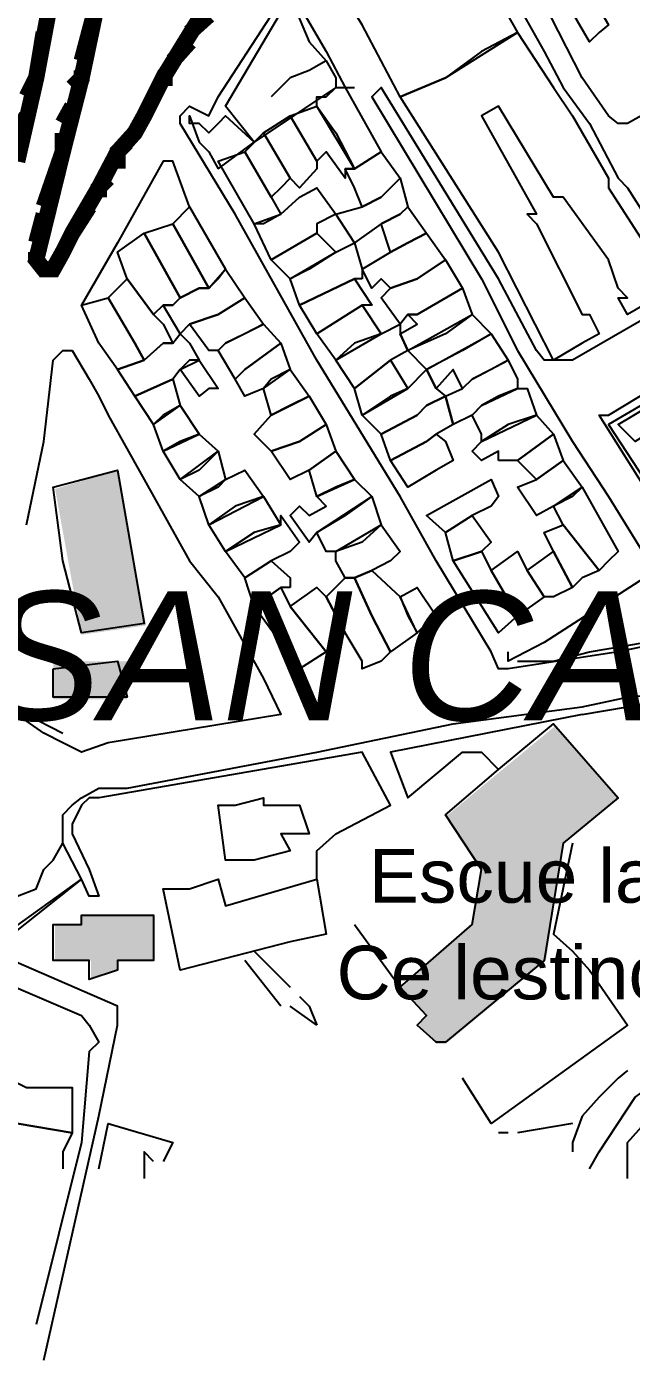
# Model space of a CAD drawing. Header units: millimetres. Extents: x -3588 to 75209, y -3737 to 38254.
# Drawn here: x 27553 to 27643, y 4767.1 to 4965.9 of the extents above; entities that cross this region are included whole.
import ezdxf

# ---------------------------------------------------------------- set-up
doc = ezdxf.new("R2010")
doc.units = ezdxf.units.MM
for name, color, linetype in [('H', 250, 'Continuous'), ('P', 253, 'Continuous'), ('T', 7, 'Continuous')]:
    doc.layers.add(name, color=color, linetype=linetype)

msp = doc.modelspace()

# ---------------------------------------------------------------- hatches: boundary and pattern name
at = {"layer": 'H', "linetype": 'Continuous'}
for points in [[(27561.16, 4875.266), (27557.208, 4896.999), (27566.522, 4899.815), (27570.763, 4876.674), (27561.16, 4875.266), (27561.16, 4875.266)], [(27556.92, 4865.664), (27567.93, 4865.664), (27567.93, 4871.313), (27556.92, 4871.313), (27556.92, 4865.664)], [(27615.365, 4814.292), (27613.941, 4814.292), (27611.412, 4817.108), (27612.532, 4818.517), (27608.579, 4822.469), (27619.318, 4832.072), (27620.726, 4840.266), (27615.365, 4848.155), (27623.543, 4854.941), (27631.737, 4861.711), (27641.051, 4850.988), (27632.857, 4844.203), (27630.313, 4826.71), (27615.365, 4814.292), (27615.365, 4814.292)], [(27562.569, 4823.878), (27562.569, 4826.71), (27557.208, 4826.71), (27557.208, 4832.072), (27561.16, 4832.072), (27561.16, 4833.48), (27566.522, 4833.48), (27571.883, 4833.48), (27571.883, 4826.71), (27566.522, 4826.71), (27566.522, 4825.302), (27562.569, 4823.878), (27562.569, 4823.878)]]:
    msp.add_hatch(color=256, dxfattribs=at).paths.add_polyline_path(points)

# ---------------------------------------------------------------- linework, layer by layer
at = {"layer": 'P'}
for points in [[(27630.04, 5029.958), (27627.496, 5028.549), (27623.255, 5024.596), (27617.894, 5019.235), (27611.124, 5012.45), (27607.171, 5008.225), (27602.93, 5002.863), (27597.569, 4997.486), (27590.799, 4986.476), (27584.03, 4975.753), (27573.291, 4958.261), (27570.475, 4952.612), (27563.705, 4941.889)], [(27620.726, 4962.214), (27615.365, 4958.261), (27608.579, 4955.428), (27602.93, 4966.151), (27596.161, 4977.161), (27613.941, 4986.476), (27626.088, 4965.031), (27620.726, 4962.214)], [(27663.904, 4966.151), (27663.904, 4965.031), (27663.904, 4963.622), (27654.59, 4958.261), (27642.459, 4951.475), (27641.051, 4951.475), (27639.643, 4952.612), (27635.69, 4958.261), (27627.496, 4974.345)], [(27638.218, 4965.031), (27636.81, 4963.622), (27631.449, 4972.936), (27632.857, 4974.345), (27634.265, 4971.8), (27635.69, 4972.936), (27639.643, 4966.151), (27638.218, 4965.031)], [(27551.558, 4945.826), (27554.391, 4958.261), (27556.92, 4971.8)], [(27592.208, 4971.8), (27593.616, 4968.983), (27597.569, 4962.214), (27600.402, 4956.837), (27601.81, 4956.837)], [(27624.679, 4971.8), (27630.04, 4962.214), (27632.857, 4956.837), (27636.81, 4951.475), (27641.051, 4943.298), (27642.459, 4941.889), (27649.229, 4931.151)], [(27558.344, 4932.287), (27556.92, 4929.742), (27555.511, 4929.742), (27554.391, 4931.151), (27558.344, 4947.25), (27561.16, 4958.261), (27563.705, 4970.392)], [(27597.569, 4960.79), (27598.993, 4958.261), (27598.993, 4956.837), (27586.846, 4948.659), (27582.605, 4954.02), (27592.208, 4970.392), (27595.04, 4963.622), (27597.569, 4960.79)], [(27647.821, 4874.129), (27641.051, 4872.721), (27624.679, 4870.177), (27623.255, 4870.177), (27622.135, 4872.721), (27613.941, 4886.276), (27608.579, 4895.863), (27596.161, 4916.187), (27584.03, 4937.936), (27575.836, 4951.475), (27575.836, 4952.612), (27577.244, 4954.02), (27580.077, 4952.612), (27581.485, 4955.428), (27589.391, 4967.575)], [(27631.449, 4956.837), (27634.265, 4952.612), (27639.643, 4943.298), (27639.643, 4941.889), (27649.229, 4926.926), (27642.459, 4922.973), (27641.051, 4925.501), (27642.459, 4925.501), (27641.051, 4926.926), (27639.643, 4931.151), (27632.857, 4940.465), (27631.449, 4940.465), (27623.255, 4954.02), (27620.726, 4952.612), (27628.904, 4937.936), (27627.496, 4937.936), (27628.904, 4936.512), (27635.69, 4922.973), (27636.81, 4922.973), (27638.218, 4920.14), (27635.69, 4918.732), (27631.449, 4916.187), (27623.255, 4932.287), (27608.579, 4955.428), (27615.365, 4958.261), (27626.088, 4965.031), (27631.449, 4956.837)], [(27597.569, 4960.79), (27595.04, 4959.381), (27592.208, 4958.261), (27589.391, 4955.428)], [(27597.569, 4955.428), (27598.993, 4956.837), (27600.402, 4956.837), (27605.763, 4947.25), (27601.81, 4944.706), (27596.161, 4954.02), (27596.161, 4955.428), (27597.569, 4955.428)], [(27650.365, 4925.501), (27634.265, 4916.187), (27632.857, 4916.187), (27631.449, 4916.187), (27630.04, 4916.187), (27628.904, 4917.612), (27623.255, 4928.334), (27605.763, 4956.837), (27604.355, 4955.428), (27620.726, 4928.334), (27626.088, 4917.612), (27634.265, 4904.056), (27639.643, 4895.863), (27646.412, 4884.852)], [(27598.993, 4950.067), (27601.81, 4944.706), (27600.402, 4944.706), (27600.402, 4943.298), (27597.569, 4947.25), (27596.161, 4945.826), (27592.208, 4952.612), (27596.161, 4954.02), (27598.993, 4950.067)], [(27581.485, 4944.706), (27586.846, 4948.659), (27582.605, 4952.612), (27581.485, 4951.475), (27580.077, 4950.067), (27578.669, 4951.475), (27577.244, 4951.475), (27577.244, 4952.612), (27578.669, 4948.659), (27580.077, 4947.25), (27581.485, 4944.706)], [(27596.161, 4945.826), (27596.161, 4944.706), (27593.616, 4941.889), (27592.208, 4943.298), (27588.255, 4950.067), (27592.208, 4952.612), (27596.161, 4945.826)], [(27590.799, 4941.889), (27589.391, 4940.465), (27585.438, 4947.25), (27588.255, 4950.067), (27592.208, 4943.298), (27590.799, 4941.889)], [(27588.255, 4936.512), (27586.846, 4936.512), (27581.485, 4945.826), (27585.438, 4947.25), (27589.391, 4940.465), (27590.799, 4937.936), (27588.255, 4936.512)], [(27605.763, 4940.465), (27602.93, 4939.057), (27601.81, 4941.889), (27600.402, 4944.706), (27601.81, 4944.706), (27605.763, 4947.25), (27608.579, 4943.298), (27605.763, 4940.465)], [(27577.244, 4939.057), (27574.716, 4945.826), (27573.291, 4945.826), (27566.522, 4933.695), (27561.16, 4924.381)], [(27605.763, 4936.512), (27601.81, 4933.695), (27598.993, 4937.936), (27602.93, 4939.057), (27605.763, 4940.465), (27608.579, 4943.298), (27609.716, 4939.057), (27608.579, 4937.936), (27605.763, 4936.512)], [(27563.705, 4941.889), (27559.752, 4935.104)], [(27593.616, 4940.465), (27596.161, 4941.889), (27598.993, 4937.936), (27596.161, 4936.512), (27596.161, 4935.104), (27589.391, 4931.151), (27586.846, 4936.512), (27590.799, 4937.936), (27593.616, 4940.465)], [(27581.485, 4928.334), (27580.077, 4926.926), (27574.716, 4936.512), (27577.244, 4939.057), (27582.605, 4929.742), (27581.485, 4928.334)], [(27609.716, 4933.695), (27607.171, 4932.287), (27605.763, 4936.512), (27608.579, 4937.936), (27609.716, 4939.057), (27612.532, 4935.104), (27609.716, 4933.695)], [(27559.752, 4935.104), (27558.344, 4932.287)], [(27574.716, 4924.381), (27573.291, 4924.381), (27571.883, 4922.973), (27567.93, 4928.334), (27566.522, 4932.287), (27570.475, 4935.104), (27575.836, 4925.501), (27574.716, 4924.381)], [(27578.669, 4926.926), (27575.836, 4925.501), (27570.475, 4935.104), (27574.716, 4936.512), (27580.077, 4926.926), (27578.669, 4926.926)], [(27595.04, 4929.742), (27592.208, 4928.334), (27589.391, 4931.151), (27596.161, 4935.104), (27598.993, 4932.287), (27595.04, 4929.742)], [(27611.124, 4928.334), (27607.171, 4926.926), (27605.763, 4928.334), (27604.355, 4926.926), (27602.93, 4929.742), (27607.171, 4932.287), (27609.716, 4933.695), (27612.532, 4935.104), (27615.365, 4931.151), (27611.124, 4928.334)], [(27602.93, 4928.334), (27601.81, 4928.334), (27593.616, 4924.381), (27592.208, 4928.334), (27598.993, 4932.287), (27601.81, 4933.695), (27602.93, 4929.742), (27602.93, 4928.334)], [(27609.716, 4922.973), (27608.579, 4921.564), (27605.763, 4925.501), (27607.171, 4926.926), (27611.124, 4928.334), (27615.365, 4931.151), (27617.894, 4926.926), (27611.124, 4922.973), (27609.716, 4922.973)], [(27574.716, 4924.381), (27575.836, 4925.501), (27578.669, 4926.926), (27580.077, 4926.926), (27582.605, 4929.742), (27585.438, 4925.501), (27581.485, 4922.973), (27577.244, 4921.564), (27575.836, 4920.14), (27573.291, 4924.381), (27574.716, 4924.381)], [(27569.066, 4918.732), (27565.113, 4925.501), (27567.93, 4928.334), (27571.883, 4922.973), (27573.291, 4921.564), (27574.716, 4918.732), (27573.291, 4918.732), (27570.475, 4916.187), (27569.066, 4918.732)], [(27602.93, 4924.381), (27596.161, 4920.14), (27593.616, 4924.381), (27601.81, 4928.334), (27604.355, 4924.381), (27602.93, 4924.381)], [(27615.365, 4920.14), (27609.716, 4917.612), (27608.579, 4920.14), (27611.124, 4921.564), (27609.716, 4922.973), (27611.124, 4922.973), (27617.894, 4926.926), (27619.318, 4922.973), (27615.365, 4920.14)], [(27563.705, 4918.732), (27561.16, 4924.381), (27565.113, 4925.501), (27569.066, 4918.732), (27570.475, 4916.187), (27566.522, 4914.779), (27563.705, 4918.732)], [(27585.438, 4920.14), (27582.605, 4918.732), (27581.485, 4917.612), (27580.077, 4917.612), (27577.244, 4921.564), (27581.485, 4922.973), (27585.438, 4925.501), (27588.255, 4921.564), (27585.438, 4920.14)], [(27601.81, 4918.732), (27598.993, 4916.187), (27596.161, 4920.14), (27602.93, 4924.381), (27605.763, 4920.14), (27601.81, 4918.732)], [(27617.894, 4917.612), (27612.532, 4914.779), (27609.716, 4917.612), (27619.318, 4922.973), (27622.135, 4920.14), (27617.894, 4917.612)], [(27582.605, 4918.732), (27588.255, 4921.564), (27590.799, 4918.732), (27585.438, 4914.779), (27584.03, 4913.371), (27581.485, 4917.612), (27582.605, 4918.732)], [(27605.763, 4920.14), (27608.579, 4921.564), (27608.579, 4920.14), (27609.716, 4917.612), (27607.171, 4916.187), (27601.81, 4911.962), (27598.993, 4916.187), (27605.763, 4920.14)], [(27577.244, 4916.187), (27575.836, 4914.779), (27574.716, 4913.371), (27569.066, 4910.826), (27566.522, 4914.779), (27570.475, 4916.187), (27573.291, 4918.732), (27574.716, 4918.732), (27575.836, 4920.14), (27577.244, 4918.732), (27578.669, 4916.187), (27577.244, 4916.187)], [(27622.135, 4914.779), (27619.318, 4913.371), (27617.894, 4911.962), (27616.485, 4914.779), (27613.941, 4911.962), (27612.532, 4914.779), (27622.135, 4920.14), (27624.679, 4916.187), (27622.135, 4914.779)], [(27552.967, 4891.638), (27555.511, 4904.056), (27556.92, 4916.187), (27558.344, 4917.612), (27559.752, 4917.612), (27562.281, 4913.371), (27563.705, 4910.826)], [(27589.391, 4913.371), (27588.255, 4911.962), (27585.438, 4910.826), (27584.03, 4913.371), (27585.438, 4914.779), (27590.799, 4918.732), (27592.208, 4914.779), (27589.391, 4913.371)], [(27580.077, 4911.962), (27578.669, 4910.826), (27575.836, 4914.779), (27578.669, 4916.187), (27581.485, 4911.962), (27580.077, 4911.962)], [(27607.171, 4910.826), (27602.93, 4908.009), (27601.81, 4911.962), (27607.171, 4916.187), (27609.716, 4911.962), (27607.171, 4910.826)], [(27623.255, 4910.826), (27620.726, 4909.418), (27619.318, 4908.009), (27616.485, 4906.601), (27615.365, 4910.826), (27617.894, 4911.962), (27619.318, 4913.371), (27624.679, 4916.187), (27626.088, 4913.371), (27626.088, 4911.962), (27623.255, 4910.826)], [(27645.004, 4897.287), (27638.218, 4908.009), (27639.643, 4908.009), (27653.182, 4916.187)], [(27657.135, 4916.187), (27656.014, 4916.187), (27639.643, 4906.601), (27645.004, 4898.407), (27650.365, 4889.093), (27657.135, 4876.962), (27658.543, 4876.962), (27668.145, 4878.082), (27669.554, 4876.962)], [(27657.135, 4914.779), (27658.543, 4913.371), (27643.58, 4904.056), (27641.051, 4906.601), (27657.135, 4916.187), (27657.135, 4914.779)], [(27573.291, 4908.009), (27571.883, 4906.601), (27569.066, 4910.826), (27574.716, 4913.371), (27575.836, 4909.418), (27573.291, 4908.009)], [(27592.208, 4909.418), (27589.391, 4908.009), (27588.255, 4911.962), (27592.208, 4914.779), (27595.04, 4910.826), (27592.208, 4909.418)], [(27613.941, 4911.962), (27615.365, 4910.826), (27612.532, 4909.418), (27611.124, 4908.009), (27605.763, 4905.177), (27602.93, 4908.009), (27609.716, 4911.962), (27612.532, 4914.779), (27613.941, 4911.962)], [(27624.679, 4906.601), (27620.726, 4904.056), (27620.726, 4905.177), (27619.318, 4908.009), (27620.726, 4909.418), (27626.088, 4911.962), (27627.496, 4911.962), (27628.904, 4908.009), (27624.679, 4906.601)], [(27563.705, 4910.826), (27565.113, 4908.009), (27570.475, 4898.407), (27577.244, 4886.276), (27581.485, 4880.915), (27588.255, 4868.768), (27590.799, 4863.407), (27565.113, 4859.166), (27561.16, 4857.758), (27558.344, 4859.166), (27555.511, 4860.59), (27551.558, 4863.407)], [(27575.836, 4904.056), (27573.291, 4902.648), (27571.883, 4906.601), (27575.836, 4909.418), (27578.669, 4905.177), (27575.836, 4904.056)], [(27593.616, 4904.056), (27589.391, 4902.648), (27586.846, 4905.177), (27589.391, 4908.009), (27595.04, 4910.826), (27597.569, 4906.601), (27593.616, 4904.056)], [(27616.485, 4906.601), (27613.941, 4905.177), (27612.532, 4904.056), (27607.171, 4901.24), (27605.763, 4905.177), (27611.124, 4908.009), (27612.532, 4909.418), (27615.365, 4910.826), (27616.485, 4906.601)], [(27623.255, 4901.24), (27623.255, 4902.648), (27620.726, 4901.24), (27619.318, 4902.648), (27620.726, 4904.056), (27628.904, 4908.009), (27631.449, 4905.177), (27626.088, 4901.24), (27624.679, 4901.24), (27623.255, 4901.24)], [(27578.669, 4899.815), (27575.836, 4898.407), (27573.291, 4902.648), (27578.669, 4905.177), (27581.485, 4902.648), (27578.669, 4899.815)], [(27593.616, 4904.056), (27597.569, 4906.601), (27598.993, 4902.648), (27595.04, 4899.815), (27592.208, 4898.407), (27589.391, 4902.648), (27593.616, 4904.056)], [(27613.941, 4899.815), (27609.716, 4897.287), (27607.171, 4901.24), (27612.532, 4904.056), (27613.941, 4905.177), (27615.365, 4904.056), (27616.485, 4901.24), (27613.941, 4899.815)], [(27627.496, 4899.815), (27626.088, 4901.24), (27631.449, 4905.177), (27632.857, 4901.24), (27628.904, 4898.407), (27627.496, 4899.815)], [(27581.485, 4897.287), (27578.669, 4895.863), (27575.836, 4898.407), (27581.485, 4902.648), (27582.605, 4898.407), (27581.485, 4897.287)], [(27598.993, 4897.287), (27596.161, 4895.863), (27595.04, 4899.815), (27598.993, 4902.648), (27601.81, 4898.407), (27598.993, 4897.287)], [(27634.265, 4895.863), (27631.449, 4894.454), (27628.904, 4893.046), (27626.088, 4897.287), (27628.904, 4898.407), (27632.857, 4901.24), (27635.69, 4897.287), (27634.265, 4895.863)], [(27558.344, 4886.276), (27556.92, 4897.287), (27566.522, 4899.815), (27570.475, 4876.962), (27561.16, 4875.538), (27558.344, 4886.276)], [(27584.03, 4894.454), (27580.077, 4891.638), (27578.669, 4895.863), (27582.605, 4898.407), (27585.438, 4899.815), (27588.255, 4895.863), (27584.03, 4894.454)], [(27600.402, 4893.046), (27596.161, 4890.501), (27595.04, 4889.093), (27592.208, 4893.046), (27593.616, 4894.454), (27595.04, 4893.046), (27597.569, 4894.454), (27596.161, 4895.863), (27601.81, 4898.407), (27604.355, 4895.863), (27600.402, 4893.046)], [(27622.135, 4894.454), (27619.318, 4893.046), (27615.365, 4890.501), (27612.532, 4893.046), (27622.135, 4898.407), (27623.255, 4895.863), (27622.135, 4894.454)], [(27639.643, 4886.276), (27638.218, 4884.852), (27632.857, 4891.638), (27631.449, 4894.454), (27635.69, 4897.287), (27641.051, 4887.685), (27639.643, 4886.276)], [(27586.846, 4890.501), (27582.605, 4887.685), (27580.077, 4891.638), (27588.255, 4895.863), (27590.799, 4891.638), (27586.846, 4890.501)], [(27602.93, 4889.093), (27598.993, 4887.685), (27597.569, 4887.685), (27596.161, 4890.501), (27604.355, 4895.863), (27605.763, 4891.638), (27602.93, 4889.093)], [(27592.208, 4887.685), (27589.391, 4886.276), (27585.438, 4883.732), (27582.605, 4887.685), (27590.799, 4891.638), (27590.799, 4893.046), (27593.616, 4889.093), (27592.208, 4887.685)], [(27607.171, 4886.276), (27604.355, 4884.852), (27601.81, 4883.732), (27600.402, 4883.732), (27598.993, 4886.276), (27598.993, 4887.685), (27605.763, 4891.638), (27608.579, 4887.685), (27607.171, 4886.276)], [(27620.726, 4887.685), (27616.485, 4886.276), (27615.365, 4890.501), (27619.318, 4893.046), (27622.135, 4889.093), (27620.726, 4887.685)], [(27635.69, 4883.732), (27634.265, 4882.323), (27631.449, 4887.685), (27630.04, 4890.501), (27632.857, 4891.638), (27638.218, 4884.852), (27635.69, 4883.732)], [(27622.135, 4884.852), (27626.088, 4878.082), (27623.255, 4875.538), (27616.485, 4886.276), (27620.726, 4887.685), (27622.135, 4884.852)], [(27627.496, 4884.852), (27630.04, 4880.915), (27626.088, 4878.082), (27622.135, 4884.852), (27626.088, 4887.685), (27627.496, 4884.852)], [(27631.449, 4880.915), (27630.04, 4880.915), (27627.496, 4884.852), (27631.449, 4887.685), (27634.265, 4882.323), (27631.449, 4880.915)], [(27592.208, 4882.323), (27590.799, 4882.323), (27586.846, 4879.491), (27585.438, 4883.732), (27589.391, 4886.276), (27592.208, 4883.732), (27592.208, 4882.323)], [(27605.763, 4871.313), (27602.93, 4870.177), (27602.93, 4871.313), (27600.402, 4875.538), (27597.569, 4880.915), (27600.402, 4883.732), (27601.81, 4883.732), (27604.355, 4878.082), (27607.171, 4872.721), (27605.763, 4871.313)], [(27609.716, 4878.082), (27611.124, 4875.538), (27607.171, 4872.721), (27604.355, 4878.082), (27601.81, 4883.732), (27604.355, 4884.852), (27608.579, 4880.915), (27609.716, 4878.082)], [(27626.088, 4871.313), (27631.449, 4871.313), (27636.81, 4872.721), (27645.004, 4874.129), (27647.821, 4875.538), (27649.229, 4876.962), (27649.229, 4878.082), (27647.821, 4878.082), (27645.004, 4883.732), (27630.04, 4874.129), (27624.679, 4871.313), (27624.679, 4872.721)], [(27592.208, 4879.491), (27597.569, 4872.721), (27593.616, 4870.177), (27586.846, 4879.491), (27590.799, 4882.323), (27592.208, 4879.491)], [(27597.569, 4880.915), (27600.402, 4875.538), (27597.569, 4872.721), (27592.208, 4879.491), (27596.161, 4882.323), (27597.569, 4880.915)], [(27612.532, 4876.962), (27611.124, 4875.538), (27608.579, 4880.915), (27611.124, 4882.323), (27613.941, 4878.082), (27612.532, 4876.962)], [(27556.92, 4870.177), (27566.522, 4871.313), (27567.93, 4865.952), (27556.92, 4865.952), (27556.92, 4870.177), (27556.92, 4870.177)], [(27551.558, 4836.313), (27554.391, 4837.433), (27555.511, 4840.266), (27556.92, 4841.674), (27558.344, 4844.203), (27558.344, 4847.035), (27558.344, 4848.444), (27559.752, 4849.852), (27561.16, 4850.988), (27563.705, 4852.396), (27567.93, 4852.396), (27596.161, 4857.758), (27616.485, 4861.999), (27635.69, 4864.527), (27642.459, 4865.952), (27656.014, 4867.36), (27657.135, 4868.768)], [(27635.69, 4863.407), (27642.459, 4864.527), (27657.135, 4867.36), (27666.737, 4868.768)], [(27550.15, 4865.952), (27552.967, 4863.407), (27558.344, 4860.59)], [(27635.69, 4863.407), (27607.171, 4857.758), (27609.716, 4850.988), (27617.894, 4857.758), (27620.726, 4857.758), (27623.255, 4855.213)], [(27615.365, 4814.564), (27613.941, 4814.564), (27611.124, 4817.108), (27612.532, 4818.517), (27608.579, 4822.758), (27619.318, 4832.072), (27620.726, 4840.266), (27615.365, 4848.444), (27623.255, 4855.213), (27631.449, 4861.999), (27641.051, 4850.988), (27632.857, 4844.203), (27630.04, 4826.71), (27615.365, 4814.564), (27615.365, 4814.564)], [(27596.161, 4838.841), (27596.161, 4843.082), (27598.993, 4845.627), (27607.171, 4849.852), (27602.93, 4857.758), (27563.705, 4850.988), (27562.281, 4850.988), (27561.16, 4849.852), (27559.752, 4847.035), (27559.752, 4845.627), (27562.281, 4840.266), (27563.705, 4836.313), (27562.281, 4836.313), (27561.16, 4838.841)], [(27586.846, 4841.674), (27582.605, 4841.674), (27581.485, 4849.852), (27584.03, 4849.852), (27588.255, 4850.988), (27588.255, 4849.852), (27593.616, 4849.852), (27595.04, 4845.627), (27590.799, 4845.627), (27592.208, 4843.082), (27586.846, 4841.674)], [(27546.197, 4828.119), (27561.16, 4838.841), (27558.344, 4844.203)], [(27634.265, 4844.203), (27631.449, 4830.663), (27634.265, 4828.119), (27636.81, 4825.302), (27642.459, 4817.108), (27622.135, 4802.433), (27617.894, 4809.202)], [(27561.16, 4838.841), (27547.605, 4828.119)], [(27577.244, 4837.433), (27581.485, 4838.841), (27582.605, 4834.888), (27596.161, 4838.841), (27597.569, 4830.663), (27592.208, 4829.527), (27575.836, 4825.302), (27573.291, 4837.433), (27577.244, 4837.433)], [(27562.281, 4823.878), (27562.281, 4826.71), (27556.92, 4826.71), (27556.92, 4832.072), (27561.16, 4832.072), (27561.16, 4833.48), (27566.522, 4833.48), (27571.883, 4833.48), (27571.883, 4826.71), (27566.522, 4826.71), (27566.522, 4825.302), (27562.281, 4823.878), (27562.281, 4823.878)], [(27601.81, 4832.072), (27608.579, 4822.758)], [(27555.511, 4767.145), (27563.705, 4803.553), (27566.522, 4817.108), (27566.522, 4818.517), (27566.522, 4819.941), (27547.605, 4828.119)], [(27586.846, 4828.119), (27592.208, 4822.758)], [(27531.234, 4782.108), (27539.427, 4821.349), (27540.836, 4825.302), (27540.836, 4826.71), (27541.956, 4826.71), (27561.16, 4818.517), (27562.281, 4817.108), (27563.705, 4814.564), (27562.281, 4813.155), (27561.16, 4799.616), (27554.391, 4772.506)], [(27590.799, 4819.941), (27585.438, 4826.71)], [(27596.161, 4817.108), (27592.208, 4819.941)], [(27593.616, 4821.349), (27595.04, 4819.941), (27596.161, 4817.108)], [(27636.81, 4795.663), (27638.218, 4798.192), (27643.58, 4806.386), (27653.182, 4813.155), (27661.376, 4819.941), (27665.329, 4815.988)], [(27642.459, 4794.239), (27642.459, 4799.616), (27645.004, 4802.433), (27651.774, 4807.794), (27656.014, 4807.794), (27661.376, 4811.747), (27665.329, 4815.988)], [(27642.459, 4810.339), (27641.051, 4809.202), (27638.218, 4806.386), (27635.69, 4803.553)], [(27559.752, 4803.553), (27559.752, 4801.025), (27551.558, 4802.433), (27548.742, 4803.553), (27550.15, 4804.977), (27550.15, 4806.386), (27550.15, 4809.202), (27552.967, 4807.794), (27559.752, 4807.794), (27559.752, 4803.553)], [(27547.605, 4796.784), (27548.742, 4799.616), (27551.558, 4799.616), (27551.558, 4802.433), (27559.752, 4801.025), (27558.344, 4798.192)], [(27563.705, 4795.663), (27565.113, 4802.433), (27574.716, 4799.616), (27573.291, 4796.784)], [(27634.265, 4802.433), (27626.088, 4801.025)], [(27635.69, 4803.553), (27634.265, 4799.616), (27634.265, 4798.192)], [(27624.679, 4801.025), (27623.255, 4801.025)], [(27558.344, 4798.192), (27558.344, 4795.663)], [(27571.883, 4796.784), (27570.475, 4798.192), (27570.475, 4794.239)]]:
    msp.add_lwpolyline(points, dxfattribs=at)
for points, const_width in [([(27563.705, 4970.392), (27561.16, 4958.261), (27558.344, 4947.25), (27554.391, 4931.151), (27555.511, 4929.742), (27556.92, 4929.742), (27558.344, 4932.287), (27559.752, 4935.104), (27563.705, 4941.889), (27566.522, 4947.25), (27569.066, 4950.067), (27570.475, 4952.612), (27573.291, 4958.261), (27584.03, 4975.753)], 2.417), ([(27563.705, 4970.392), (27561.16, 4958.261), (27558.344, 4947.25), (27554.391, 4931.151), (27555.511, 4929.742), (27556.92, 4929.742), (27558.344, 4932.287), (27559.752, 4935.104), (27563.705, 4941.889), (27566.522, 4947.25), (27569.066, 4950.067), (27570.475, 4952.612), (27573.291, 4958.261), (27584.03, 4975.753)], 1.2), ([(27551.558, 4945.826), (27554.391, 4958.261), (27556.92, 4971.8)], 2.417), ([(27563.705, 4971.8), (27563.705, 4970.392), (27561.16, 4960.79)], 2.417), ([(27551.558, 4945.826), (27554.391, 4958.261), (27556.92, 4971.8)], 1.2), ([(27577.244, 4965.031), (27580.077, 4967.575)], 2.417), ([(27552.967, 4955.428), (27554.391, 4958.261), (27555.511, 4965.031)], 2.417), ([(27574.716, 4960.79), (27577.244, 4963.622)], 2.417), ([(27561.16, 4959.381), (27561.16, 4958.261), (27559.752, 4956.837)], 2.417), ([(27569.066, 4950.067), (27570.475, 4952.612), (27573.291, 4958.261), (27574.716, 4958.261)], 2.417), ([(27559.752, 4954.02), (27558.344, 4951.475)], 2.417), ([(27551.558, 4950.067), (27552.967, 4952.612)], 2.417), ([(27558.344, 4950.067), (27558.344, 4947.25), (27555.511, 4939.057)], 2.417), ([(27566.522, 4944.706), (27566.522, 4947.25), (27567.93, 4948.659)], 2.417), ([(27563.705, 4940.465), (27563.705, 4941.889), (27565.113, 4943.298)], 2.417), ([(27555.511, 4937.936), (27554.391, 4933.695)], 2.417), ([(27556.92, 4929.742), (27558.344, 4932.287), (27559.752, 4935.104), (27562.281, 4939.057)], 2.417), ([(27554.391, 4932.287), (27554.391, 4931.151), (27555.511, 4929.742)], 2.417)]:
    msp.add_lwpolyline(points, dxfattribs=dict(at, const_width=const_width))

# ---------------------------------------------------------------- texts
at = {"layer": 'T', "attachment_point": 1}
for s, insert, char_height in [('{\\fArial|b0|i1|c0|p18;SAN CAYETANO}', (27546.309, 4881.747), 19.20446), ('{\\fArial|b0|i0|c0|p18;Escue la Jo sé}', (27603.922, 4843.338), 8.00186), ('{\\fArial|b0|i0|c0|p18;Ce lestino  Mutis}', (27599.121, 4828.935), 8.00186)]:
    msp.add_mtext(s, dxfattribs=dict(at, insert=insert, char_height=char_height))

doc.saveas('drawing.dxf')
